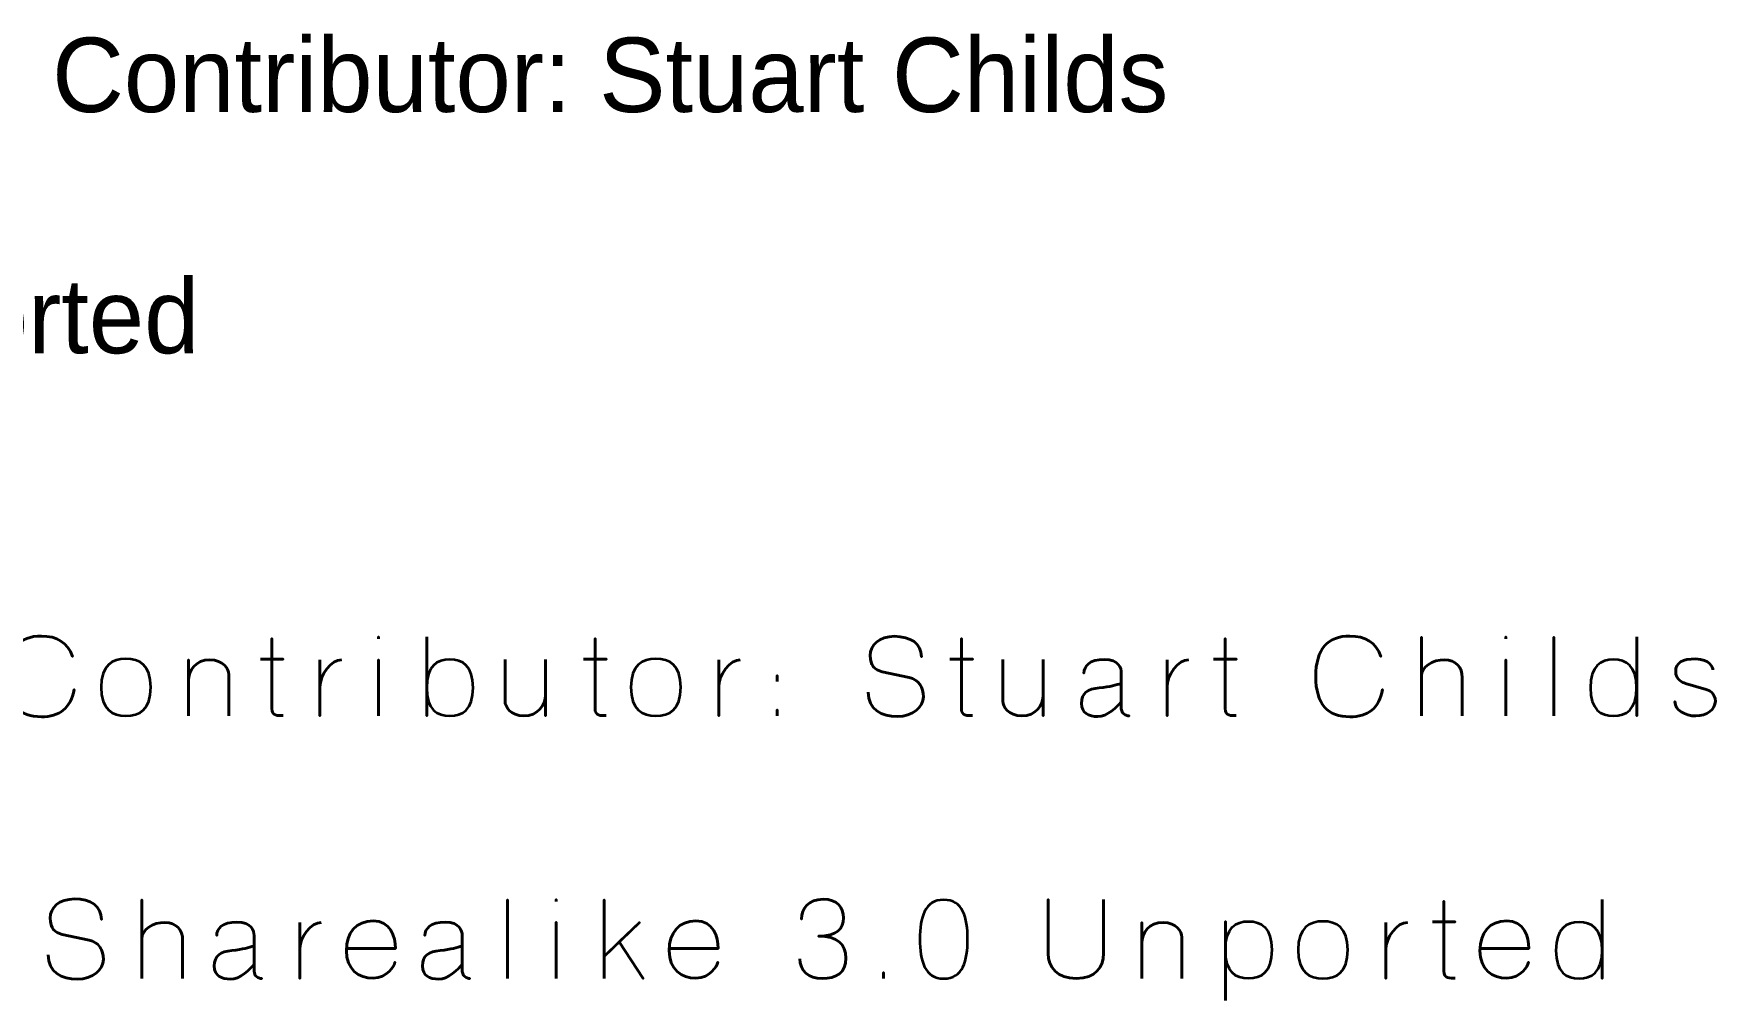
# Model space of a CAD drawing. Header units: inches. Extents: x 15 to 785, y -737 to -15.
# Drawn here: x 332.9 to 528.2, y -737.4 to -625.2 of the extents above; entities that cross this region are included whole.
import ezdxf

# ---------------------------------------------------------------- set-up
doc = ezdxf.new("R2010")
doc.units = ezdxf.units.IN
doc.header["$MEASUREMENT"] = 0
doc.layers.add('Layer 1', color=7, linetype='Continuous')

# ---------------------------------------------------------------- blocks, each defined once
blk = doc.blocks.new('block 2')
at = {"layer": 'Layer 1', "color": 35, "lineweight": 35, "true_color": 0x927753}
for points, knots in [([(333.77, -704.53), (331.24, -704.53), (329.81, -703.1), (329.81, -699.85), (329.81, -696.61), (331.24, -695.16), (333.77, -695.16), (335.57, -695.16), (336.82, -695.91), (337.38, -697.54), (336.82, -695.91), (335.57, -695.16), (333.77, -695.16), (331.24, -695.16), (329.81, -696.61), (329.81, -699.85), (329.81, -703.1), (331.24, -704.53), (333.77, -704.53), (335.85, -704.53), (337.17, -703.54), (337.58, -701.36), (337.17, -703.54), (335.85, -704.53), (333.77, -704.53)], [0, 0, 0, 0, 1, 1, 1, 2, 2, 2, 3, 3, 3, 4, 4, 4, 5, 5, 5, 6, 6, 6, 7, 7, 7, 8, 8, 8, 8]), ([(372.93, -695.49), (372.93, -695.49), (372.93, -695.26), (372.93, -695.26), (372.93, -695.26), (372.93, -695.49), (372.93, -695.49)], [0, 0, 0, 0, 1, 1, 1, 2, 2, 2, 2]), ([(378.53, -695.24), (378.53, -695.24), (378.53, -704.43), (378.53, -704.43), (378.53, -704.43), (378.53, -695.24), (378.53, -695.24)], [0, 0, 0, 0, 1, 1, 1, 2, 2, 2, 2]), ([(429.82, -701.66), (429.82, -703.7), (431.37, -704.51), (433.19, -704.51), (435.03, -704.51), (436.18, -703.35), (436.22, -702.22), (436.26, -701.1), (435.69, -700.22), (434.56, -699.97), (434.56, -699.97), (431.45, -699.3), (431.45, -699.3), (430.57, -699.11), (430.05, -698.6), (430.05, -697.41), (430.05, -696.22), (431.05, -695.19), (432.88, -695.19), (434.71, -695.19), (436.04, -696.05), (435.99, -697.56), (436.04, -696.05), (434.71, -695.19), (432.88, -695.19), (431.05, -695.19), (430.05, -696.22), (430.05, -697.41), (430.05, -698.6), (430.54, -699.1), (431.45, -699.3), (431.45, -699.3), (434.56, -699.97), (434.56, -699.97), (435.71, -700.22), (436.26, -701.1), (436.22, -702.22), (436.18, -703.35), (435.03, -704.51), (433.19, -704.51), (431.37, -704.51), (429.82, -703.7), (429.82, -701.66)], [0, 0, 0, 0, 1, 1, 1, 2, 2, 2, 3, 3, 3, 4, 4, 4, 5, 5, 5, 6, 6, 6, 7, 7, 7, 8, 8, 8, 9, 9, 9, 10, 10, 10, 11, 11, 11, 12, 12, 12, 13, 13, 13, 14, 14, 14, 14]), ([(485.76, -704.53), (483.24, -704.53), (481.8, -703.1), (481.8, -699.85), (481.8, -696.61), (483.24, -695.16), (485.76, -695.16), (487.57, -695.16), (488.81, -695.91), (489.37, -697.54), (488.81, -695.91), (487.57, -695.16), (485.76, -695.16), (483.24, -695.16), (481.8, -696.61), (481.8, -699.85), (481.8, -703.1), (483.24, -704.53), (485.76, -704.53), (487.85, -704.53), (489.17, -703.54), (489.57, -701.36), (489.17, -703.54), (487.85, -704.53), (485.76, -704.53)], [0, 0, 0, 0, 1, 1, 1, 2, 2, 2, 3, 3, 3, 4, 4, 4, 5, 5, 5, 6, 6, 6, 7, 7, 7, 8, 8, 8, 8]), ([(494.07, -704.43), (494.07, -704.43), (494.07, -695.28), (494.07, -695.28), (494.07, -695.28), (494.07, -704.43), (494.07, -704.43)], [0, 0, 0, 0, 1, 1, 1, 2, 2, 2, 2]), ([(503.87, -695.49), (503.87, -695.49), (503.87, -695.26), (503.87, -695.26), (503.87, -695.26), (503.87, -695.49), (503.87, -695.49)], [0, 0, 0, 0, 1, 1, 1, 2, 2, 2, 2]), ([(509.47, -704.43), (509.47, -704.43), (509.47, -695.28), (509.47, -695.28), (509.47, -695.28), (509.47, -704.43), (509.47, -704.43)], [0, 0, 0, 0, 1, 1, 1, 2, 2, 2, 2]), ([(519.09, -695.25), (519.09, -695.25), (519.09, -704.43), (519.09, -704.43), (519.09, -704.43), (519.09, -695.25), (519.09, -695.25)], [0, 0, 0, 0, 1, 1, 1, 2, 2, 2, 2]), ([(361.84, -704.37), (361.22, -704.41), (360.54, -704.43), (360.54, -703.58), (360.54, -702.72), (360.54, -695.45), (360.54, -695.45), (360.54, -695.45), (360.54, -702.72), (360.54, -703.58), (360.54, -704.43), (361.22, -704.41), (361.84, -704.37)], [0, 0, 0, 0, 1, 1, 1, 2, 2, 2, 3, 3, 3, 4, 4, 4, 4]), ([(399.38, -704.37), (398.76, -704.41), (398.08, -704.43), (398.08, -703.58), (398.08, -702.72), (398.08, -695.45), (398.08, -695.45), (398.08, -695.45), (398.08, -702.72), (398.08, -703.58), (398.08, -704.43), (398.76, -704.41), (399.38, -704.37)], [0, 0, 0, 0, 1, 1, 1, 2, 2, 2, 3, 3, 3, 4, 4, 4, 4]), ([(441.94, -704.37), (441.31, -704.41), (440.64, -704.43), (440.64, -703.58), (440.64, -702.72), (440.64, -695.45), (440.64, -695.45), (440.64, -695.45), (440.64, -702.72), (440.64, -703.58), (440.64, -704.43), (441.31, -704.41), (441.94, -704.37)], [0, 0, 0, 0, 1, 1, 1, 2, 2, 2, 3, 3, 3, 4, 4, 4, 4]), ([(472.57, -704.37), (471.95, -704.41), (471.27, -704.43), (471.27, -703.58), (471.27, -702.72), (471.27, -695.45), (471.27, -695.45), (471.27, -695.45), (471.27, -702.72), (471.27, -703.58), (471.27, -704.43), (471.95, -704.41), (472.57, -704.37)], [0, 0, 0, 0, 1, 1, 1, 2, 2, 2, 3, 3, 3, 4, 4, 4, 4]), ([(340.71, -701.1), (340.71, -698.54), (342.01, -697.79), (343.59, -697.79), (345.18, -697.79), (346.47, -698.54), (346.47, -701.1), (346.47, -703.68), (345.18, -704.43), (343.59, -704.43), (342.01, -704.43), (340.71, -703.68), (340.71, -701.1)], [0, 0, 0, 0, 1, 1, 1, 2, 2, 2, 3, 3, 3, 4, 4, 4, 4]), ([(340.71, -701.1), (340.71, -698.54), (342.01, -697.79), (343.59, -697.79), (345.18, -697.79), (346.47, -698.54), (346.47, -701.1), (346.47, -703.68), (345.18, -704.43), (343.59, -704.43), (342.01, -704.43), (340.71, -703.68), (340.71, -701.1)], [0, 0, 0, 0, 1, 1, 1, 2, 2, 2, 3, 3, 3, 4, 4, 4, 4]), ([(355.54, -704.43), (355.54, -704.43), (355.54, -700.19), (355.54, -699.61), (355.54, -699.02), (354.95, -697.93), (353.34, -697.92), (351.72, -697.9), (350.87, -699.16), (350.87, -700.33), (350.87, -699.16), (351.72, -697.9), (353.34, -697.92), (354.95, -697.93), (355.54, -699.02), (355.54, -699.61), (355.54, -700.19), (355.54, -704.43), (355.54, -704.43)], [0, 0, 0, 0, 1, 1, 1, 2, 2, 2, 3, 3, 3, 4, 4, 4, 5, 5, 5, 6, 6, 6, 6]), ([(350.87, -704.43), (350.87, -704.43), (350.87, -697.92), (350.87, -697.92), (350.87, -697.92), (350.87, -704.43), (350.87, -704.43)], [0, 0, 0, 0, 1, 1, 1, 2, 2, 2, 2]), ([(359.21, -697.85), (359.21, -697.85), (361.86, -697.85), (361.86, -697.85), (361.86, -697.85), (359.21, -697.85), (359.21, -697.85)], [0, 0, 0, 0, 1, 1, 1, 2, 2, 2, 2]), ([(368.62, -697.92), (367.44, -697.9), (366.09, -699.64), (366.13, -701.1), (366.09, -699.64), (367.44, -697.9), (368.62, -697.92)], [0, 0, 0, 0, 1, 1, 1, 2, 2, 2, 2]), ([(366.13, -697.92), (366.13, -697.92), (366.13, -704.43), (366.13, -704.43), (366.13, -704.43), (366.13, -697.92), (366.13, -697.92)], [0, 0, 0, 0, 1, 1, 1, 2, 2, 2, 2]), ([(372.93, -704.42), (372.93, -704.42), (372.93, -697.9), (372.93, -697.9), (372.93, -697.9), (372.93, -704.44), (372.93, -704.42)], [0, 0, 0, 0, 1, 1, 1, 2, 2, 2, 2]), ([(381.22, -697.88), (382.7, -697.88), (383.91, -698.6), (383.91, -701.16), (383.91, -703.7), (382.7, -704.43), (381.22, -704.43), (379.73, -704.43), (378.53, -703.7), (378.53, -701.16), (378.53, -698.6), (379.73, -697.88), (381.22, -697.88)], [0, 0, 0, 0, 1, 1, 1, 2, 2, 2, 3, 3, 3, 4, 4, 4, 4]), ([(381.22, -697.88), (382.7, -697.88), (383.91, -698.6), (383.91, -701.16), (383.91, -703.7), (382.7, -704.43), (381.22, -704.43), (379.73, -704.43), (378.53, -703.7), (378.53, -701.16), (378.53, -698.6), (379.73, -697.88), (381.22, -697.88)], [0, 0, 0, 0, 1, 1, 1, 2, 2, 2, 3, 3, 3, 4, 4, 4, 4]), ([(387.63, -697.89), (387.63, -697.89), (387.63, -702.15), (387.63, -702.73), (387.63, -703.31), (388.22, -704.41), (389.83, -704.42), (391.45, -704.43), (392.32, -703.17), (392.32, -702.01), (392.32, -703.17), (391.45, -704.43), (389.83, -704.42), (388.22, -704.41), (387.63, -703.31), (387.63, -702.73), (387.63, -702.15), (387.63, -697.89), (387.63, -697.89)], [0, 0, 0, 0, 1, 1, 1, 2, 2, 2, 3, 3, 3, 4, 4, 4, 5, 5, 5, 6, 6, 6, 6]), ([(392.32, -697.89), (392.32, -697.89), (392.32, -704.42), (392.32, -704.42), (392.32, -704.42), (392.32, -697.89), (392.32, -697.89)], [0, 0, 0, 0, 1, 1, 1, 2, 2, 2, 2]), ([(396.75, -697.85), (396.75, -697.85), (399.4, -697.85), (399.4, -697.85), (399.4, -697.85), (396.75, -697.85), (396.75, -697.85)], [0, 0, 0, 0, 1, 1, 1, 2, 2, 2, 2]), ([(402.26, -701.1), (402.26, -698.54), (403.57, -697.79), (405.14, -697.79), (406.73, -697.79), (408.03, -698.54), (408.03, -701.1), (408.03, -703.68), (406.73, -704.43), (405.14, -704.43), (403.57, -704.43), (402.26, -703.68), (402.26, -701.1)], [0, 0, 0, 0, 1, 1, 1, 2, 2, 2, 3, 3, 3, 4, 4, 4, 4]), ([(402.26, -701.1), (402.26, -698.54), (403.57, -697.79), (405.14, -697.79), (406.73, -697.79), (408.03, -698.54), (408.03, -701.1), (408.03, -703.68), (406.73, -704.43), (405.14, -704.43), (403.57, -704.43), (402.26, -703.68), (402.26, -701.1)], [0, 0, 0, 0, 1, 1, 1, 2, 2, 2, 3, 3, 3, 4, 4, 4, 4]), ([(414.95, -697.92), (413.77, -697.9), (412.42, -699.64), (412.46, -701.1), (412.42, -699.64), (413.77, -697.9), (414.95, -697.92)], [0, 0, 0, 0, 1, 1, 1, 2, 2, 2, 2]), ([(412.46, -697.92), (412.46, -697.92), (412.46, -704.43), (412.46, -704.43), (412.46, -704.43), (412.46, -697.92), (412.46, -697.92)], [0, 0, 0, 0, 1, 1, 1, 2, 2, 2, 2]), ([(439.31, -697.85), (439.31, -697.85), (441.96, -697.85), (441.96, -697.85), (441.96, -697.85), (439.31, -697.85), (439.31, -697.85)], [0, 0, 0, 0, 1, 1, 1, 2, 2, 2, 2]), ([(445.47, -697.89), (445.47, -697.89), (445.47, -702.15), (445.47, -702.73), (445.47, -703.31), (446.05, -704.41), (447.66, -704.42), (449.29, -704.43), (450.15, -703.17), (450.15, -702.01), (450.15, -703.17), (449.29, -704.43), (447.66, -704.42), (446.05, -704.41), (445.47, -703.31), (445.47, -702.73), (445.47, -702.15), (445.47, -697.89), (445.47, -697.89)], [0, 0, 0, 0, 1, 1, 1, 2, 2, 2, 3, 3, 3, 4, 4, 4, 5, 5, 5, 6, 6, 6, 6]), ([(450.15, -697.89), (450.15, -697.89), (450.15, -704.42), (450.15, -704.42), (450.15, -704.42), (450.15, -697.89), (450.15, -697.89)], [0, 0, 0, 0, 1, 1, 1, 2, 2, 2, 2]), ([(459.21, -703.61), (459.21, -703.61), (459.21, -699.43), (459.21, -699.43), (459.21, -698.9), (458.94, -697.88), (457.23, -697.88), (455.51, -697.88), (454.88, -698.65), (454.88, -699.45), (454.88, -698.65), (455.51, -697.88), (457.23, -697.88), (458.94, -697.88), (459.21, -698.9), (459.21, -699.43), (459.21, -699.43), (459.21, -703.61), (459.21, -703.61), (459.21, -704.37), (460.11, -704.43), (460.11, -704.43), (460.11, -704.43), (459.21, -704.37), (459.21, -703.61)], [0, 0, 0, 0, 1, 1, 1, 2, 2, 2, 3, 3, 3, 4, 4, 4, 5, 5, 5, 6, 6, 6, 7, 7, 7, 8, 8, 8, 8]), ([(467.02, -697.92), (465.84, -697.9), (464.49, -699.64), (464.53, -701.1), (464.49, -699.64), (465.84, -697.9), (467.02, -697.92)], [0, 0, 0, 0, 1, 1, 1, 2, 2, 2, 2]), ([(464.53, -697.92), (464.53, -697.92), (464.53, -704.43), (464.53, -704.43), (464.53, -704.43), (464.53, -697.92), (464.53, -697.92)], [0, 0, 0, 0, 1, 1, 1, 2, 2, 2, 2]), ([(469.94, -697.85), (469.94, -697.85), (472.59, -697.85), (472.59, -697.85), (472.59, -697.85), (469.94, -697.85), (469.94, -697.85)], [0, 0, 0, 0, 1, 1, 1, 2, 2, 2, 2]), ([(498.82, -704.43), (498.82, -704.43), (498.82, -701.13), (498.82, -699.97), (498.82, -698.82), (498.12, -697.94), (496.76, -697.92), (495.38, -697.89), (494.07, -698.73), (494.07, -699.83), (494.07, -698.73), (495.38, -697.89), (496.76, -697.92), (498.12, -697.94), (498.82, -698.82), (498.82, -699.97), (498.82, -701.13), (498.82, -704.43), (498.82, -704.43)], [0, 0, 0, 0, 1, 1, 1, 2, 2, 2, 3, 3, 3, 4, 4, 4, 5, 5, 5, 6, 6, 6, 6]), ([(503.87, -704.42), (503.87, -704.42), (503.87, -697.9), (503.87, -697.9), (503.87, -697.9), (503.87, -704.44), (503.87, -704.42)], [0, 0, 0, 0, 1, 1, 1, 2, 2, 2, 2]), ([(516.38, -697.88), (517.86, -697.88), (519.07, -698.62), (519.07, -701.16), (519.07, -703.7), (517.86, -704.43), (516.38, -704.43), (514.91, -704.43), (513.7, -703.7), (513.7, -701.16), (513.7, -698.62), (514.91, -697.88), (516.38, -697.88)], [0, 0, 0, 0, 1, 1, 1, 2, 2, 2, 3, 3, 3, 4, 4, 4, 4]), ([(516.38, -697.88), (517.86, -697.88), (519.07, -698.62), (519.07, -701.16), (519.07, -703.7), (517.86, -704.43), (516.38, -704.43), (514.91, -704.43), (513.7, -703.7), (513.7, -701.16), (513.7, -698.62), (514.91, -697.88), (516.38, -697.88)], [0, 0, 0, 0, 1, 1, 1, 2, 2, 2, 3, 3, 3, 4, 4, 4, 4]), ([(527.94, -699.09), (527.97, -698.77), (527.55, -697.88), (525.95, -697.82), (524.35, -697.78), (523.61, -698.29), (523.61, -699.26), (523.61, -700.25), (524.44, -700.56), (524.74, -700.65), (524.74, -700.65), (527.14, -701.36), (527.14, -701.36), (527.46, -701.43), (528.22, -701.78), (528.22, -702.72), (528.22, -703.66), (527.22, -704.43), (525.95, -704.43), (524.68, -704.43), (523.52, -703.76), (523.52, -702.77), (523.52, -703.76), (524.68, -704.43), (525.95, -704.43), (527.22, -704.43), (528.22, -703.66), (528.22, -702.72), (528.22, -701.78), (527.46, -701.43), (527.14, -701.36), (527.14, -701.36), (524.74, -700.65), (524.74, -700.65), (524.44, -700.56), (523.61, -700.25), (523.61, -699.26), (523.61, -698.29), (524.35, -697.78), (525.95, -697.82), (527.55, -697.88), (527.97, -698.77), (527.94, -699.09)], [0, 0, 0, 0, 1, 1, 1, 2, 2, 2, 3, 3, 3, 4, 4, 4, 5, 5, 5, 6, 6, 6, 7, 7, 7, 8, 8, 8, 9, 9, 9, 10, 10, 10, 11, 11, 11, 12, 12, 12, 13, 13, 13, 14, 14, 14, 14]), ([(419.24, -700.42), (419.24, -700.42), (419.24, -699.72), (419.24, -699.72), (419.24, -699.72), (419.24, -700.42), (419.24, -700.42)], [0, 0, 0, 0, 1, 1, 1, 2, 2, 2, 2]), ([(456.48, -704.51), (455.42, -704.47), (454.59, -704.14), (454.59, -702.97), (454.59, -701.79), (455.3, -701.3), (456.64, -701.17), (457.98, -701.04), (458.57, -700.84), (459.21, -700.66), (458.57, -700.84), (457.98, -701.04), (456.64, -701.17), (455.3, -701.3), (454.59, -701.79), (454.59, -702.97), (454.59, -704.14), (455.42, -704.47), (456.48, -704.51), (457.52, -704.55), (458.83, -703.31), (459.21, -702.77), (458.83, -703.31), (457.52, -704.55), (456.48, -704.51)], [0, 0, 0, 0, 1, 1, 1, 2, 2, 2, 3, 3, 3, 4, 4, 4, 5, 5, 5, 6, 6, 6, 7, 7, 7, 8, 8, 8, 8]), ([(419.24, -704.43), (419.24, -704.43), (419.24, -703.73), (419.24, -703.73), (419.24, -703.73), (419.24, -704.43), (419.24, -704.43)], [0, 0, 0, 0, 1, 1, 1, 2, 2, 2, 2]), ([(334.57, -732.14), (334.57, -734.18), (336.12, -734.99), (337.93, -734.99), (339.77, -734.99), (340.93, -733.83), (340.97, -732.7), (341.01, -731.58), (340.44, -730.7), (339.31, -730.45), (339.31, -730.45), (336.19, -729.78), (336.19, -729.78), (335.32, -729.59), (334.8, -729.08), (334.8, -727.89), (334.8, -726.7), (335.8, -725.67), (337.63, -725.67), (339.46, -725.67), (340.79, -726.53), (340.74, -728.04), (340.79, -726.53), (339.46, -725.67), (337.63, -725.67), (335.8, -725.67), (334.8, -726.7), (334.8, -727.89), (334.8, -729.08), (335.29, -729.58), (336.19, -729.78), (336.19, -729.78), (339.31, -730.45), (339.31, -730.45), (340.46, -730.7), (341.01, -731.58), (340.97, -732.7), (340.93, -733.83), (339.77, -734.99), (337.93, -734.99), (336.12, -734.99), (334.57, -734.18), (334.57, -732.14)], [0, 0, 0, 0, 1, 1, 1, 2, 2, 2, 3, 3, 3, 4, 4, 4, 5, 5, 5, 6, 6, 6, 7, 7, 7, 8, 8, 8, 9, 9, 9, 10, 10, 10, 11, 11, 11, 12, 12, 12, 13, 13, 13, 14, 14, 14, 14]), ([(345.43, -734.91), (345.43, -734.91), (345.43, -725.76), (345.43, -725.76), (345.43, -725.76), (345.43, -734.91), (345.43, -734.91)], [0, 0, 0, 0, 1, 1, 1, 2, 2, 2, 2]), ([(387.93, -734.91), (387.93, -734.91), (387.93, -725.76), (387.93, -725.76), (387.93, -725.76), (387.93, -734.91), (387.93, -734.91)], [0, 0, 0, 0, 1, 1, 1, 2, 2, 2, 2]), ([(393.55, -725.97), (393.55, -725.97), (393.55, -725.74), (393.55, -725.74), (393.55, -725.74), (393.55, -725.97), (393.55, -725.97)], [0, 0, 0, 0, 1, 1, 1, 2, 2, 2, 2]), ([(399.15, -734.91), (399.15, -734.91), (399.15, -732.35), (399.15, -732.35), (399.15, -732.35), (400.9, -730.65), (400.9, -730.65), (400.9, -730.65), (403.67, -734.91), (403.67, -734.91), (403.67, -734.91), (400.9, -730.65), (400.9, -730.65), (400.9, -730.65), (403.24, -728.4), (403.24, -728.4), (403.24, -728.4), (399.15, -732.35), (399.15, -732.35), (399.15, -732.35), (399.15, -725.76), (399.15, -725.76), (399.15, -725.76), (399.15, -734.91), (399.15, -734.91)], [0, 0, 0, 0, 1, 1, 1, 2, 2, 2, 3, 3, 3, 4, 4, 4, 5, 5, 5, 6, 6, 6, 7, 7, 7, 8, 8, 8, 8]), ([(421.87, -732.61), (421.87, -733.97), (422.86, -734.91), (424.48, -734.91), (426.11, -734.91), (427.23, -734.24), (427.23, -732.56), (427.23, -730.89), (426.24, -729.99), (424.03, -729.99), (426.22, -730), (426.93, -729.1), (426.93, -727.88), (426.93, -726.66), (426.31, -725.71), (424.58, -725.71), (422.87, -725.71), (422.05, -726.78), (422.05, -728), (422.05, -726.78), (422.87, -725.71), (424.58, -725.71), (426.31, -725.71), (426.93, -726.66), (426.93, -727.88), (426.93, -729.1), (426.22, -730), (424.03, -729.99), (426.24, -729.99), (427.23, -730.89), (427.23, -732.56), (427.23, -734.24), (426.11, -734.91), (424.48, -734.91), (422.86, -734.91), (421.87, -733.97), (421.87, -732.61)], [0, 0, 0, 0, 1, 1, 1, 2, 2, 2, 3, 3, 3, 4, 4, 4, 5, 5, 5, 6, 6, 6, 7, 7, 7, 8, 8, 8, 9, 9, 9, 10, 10, 10, 11, 11, 11, 12, 12, 12, 12]), ([(435.82, -730.34), (435.82, -727.83), (436.36, -725.77), (438.59, -725.77), (440.83, -725.77), (441.36, -727.83), (441.36, -730.34), (441.36, -732.87), (440.83, -734.91), (438.59, -734.91), (436.36, -734.91), (435.82, -732.87), (435.82, -730.34)], [0, 0, 0, 0, 1, 1, 1, 2, 2, 2, 3, 3, 3, 4, 4, 4, 4]), ([(435.82, -730.34), (435.82, -727.83), (436.36, -725.77), (438.59, -725.77), (440.83, -725.77), (441.36, -727.83), (441.36, -730.34), (441.36, -732.87), (440.83, -734.91), (438.59, -734.91), (436.36, -734.91), (435.82, -732.87), (435.82, -730.34)], [0, 0, 0, 0, 1, 1, 1, 2, 2, 2, 3, 3, 3, 4, 4, 4, 4]), ([(457.16, -725.74), (457.16, -725.74), (457.16, -730.48), (457.16, -732), (457.16, -733.53), (456.22, -734.91), (453.99, -734.9), (451.75, -734.86), (450.72, -733.62), (450.72, -732), (450.72, -732), (450.72, -725.74), (450.72, -725.74), (450.72, -725.74), (450.72, -732), (450.72, -732), (450.72, -733.62), (451.75, -734.86), (453.99, -734.9), (456.22, -734.91), (457.16, -733.53), (457.16, -732), (457.16, -730.48), (457.16, -725.74), (457.16, -725.74)], [0, 0, 0, 0, 1, 1, 1, 2, 2, 2, 3, 3, 3, 4, 4, 4, 5, 5, 5, 6, 6, 6, 7, 7, 7, 8, 8, 8, 8]), ([(497.99, -734.85), (497.37, -734.89), (496.69, -734.91), (496.69, -734.06), (496.69, -733.2), (496.69, -725.93), (496.69, -725.93), (496.69, -725.93), (496.69, -733.2), (496.69, -734.06), (496.69, -734.91), (497.37, -734.89), (497.99, -734.85)], [0, 0, 0, 0, 1, 1, 1, 2, 2, 2, 3, 3, 3, 4, 4, 4, 4]), ([(515.08, -725.73), (515.08, -725.73), (515.08, -734.91), (515.08, -734.91), (515.08, -734.91), (515.08, -725.73), (515.08, -725.73)], [0, 0, 0, 0, 1, 1, 1, 2, 2, 2, 2]), ([(350.18, -734.91), (350.18, -734.91), (350.18, -731.61), (350.18, -730.45), (350.18, -729.3), (349.48, -728.42), (348.12, -728.4), (346.73, -728.37), (345.43, -729.21), (345.43, -730.32), (345.43, -729.21), (346.73, -728.37), (348.12, -728.4), (349.48, -728.42), (350.18, -729.3), (350.18, -730.45), (350.18, -731.61), (350.18, -734.91), (350.18, -734.91)], [0, 0, 0, 0, 1, 1, 1, 2, 2, 2, 3, 3, 3, 4, 4, 4, 5, 5, 5, 6, 6, 6, 6]), ([(358.47, -734.09), (358.47, -734.09), (358.47, -729.91), (358.47, -729.91), (358.47, -729.38), (358.2, -728.36), (356.49, -728.36), (354.77, -728.36), (354.14, -729.13), (354.14, -729.93), (354.14, -729.13), (354.77, -728.36), (356.49, -728.36), (358.2, -728.36), (358.47, -729.38), (358.47, -729.91), (358.47, -729.91), (358.47, -734.09), (358.47, -734.09), (358.47, -734.85), (359.37, -734.91), (359.37, -734.91), (359.37, -734.91), (358.47, -734.85), (358.47, -734.09)], [0, 0, 0, 0, 1, 1, 1, 2, 2, 2, 3, 3, 3, 4, 4, 4, 5, 5, 5, 6, 6, 6, 7, 7, 7, 8, 8, 8, 8]), ([(366.28, -728.4), (365.1, -728.38), (363.75, -730.12), (363.79, -731.58), (363.75, -730.12), (365.1, -728.38), (366.28, -728.4)], [0, 0, 0, 0, 1, 1, 1, 2, 2, 2, 2]), ([(363.79, -728.4), (363.79, -728.4), (363.79, -734.91), (363.79, -734.91), (363.79, -734.91), (363.79, -728.4), (363.79, -728.4)], [0, 0, 0, 0, 1, 1, 1, 2, 2, 2, 2]), ([(374.89, -731.43), (374.89, -730.02), (374.33, -728.22), (372.31, -728.22), (370.31, -728.22), (369.2, -729.59), (369.2, -731.69), (369.2, -733.79), (370.62, -734.91), (372.31, -734.86), (374.01, -734.81), (374.75, -733.49), (374.84, -733.02), (374.75, -733.49), (374.01, -734.81), (372.31, -734.86), (370.62, -734.91), (369.2, -733.79), (369.2, -731.69), (369.2, -729.59), (370.31, -728.22), (372.31, -728.22), (374.33, -728.22), (374.89, -730.02), (374.89, -731.43), (374.89, -731.43), (369.21, -731.43), (369.21, -731.43), (369.21, -731.43), (374.89, -731.43), (374.89, -731.43)], [0, 0, 0, 0, 1, 1, 1, 2, 2, 2, 3, 3, 3, 4, 4, 4, 5, 5, 5, 6, 6, 6, 7, 7, 7, 8, 8, 8, 9, 9, 9, 10, 10, 10, 10]), ([(382.65, -734.09), (382.65, -734.09), (382.65, -729.91), (382.65, -729.91), (382.65, -729.38), (382.38, -728.36), (380.67, -728.36), (378.95, -728.36), (378.32, -729.13), (378.32, -729.93), (378.32, -729.13), (378.95, -728.36), (380.67, -728.36), (382.38, -728.36), (382.65, -729.38), (382.65, -729.91), (382.65, -729.91), (382.65, -734.09), (382.65, -734.09), (382.65, -734.85), (383.55, -734.91), (383.55, -734.91), (383.55, -734.91), (382.65, -734.85), (382.65, -734.09)], [0, 0, 0, 0, 1, 1, 1, 2, 2, 2, 3, 3, 3, 4, 4, 4, 5, 5, 5, 6, 6, 6, 7, 7, 7, 8, 8, 8, 8]), ([(393.55, -734.9), (393.55, -734.9), (393.55, -728.38), (393.55, -728.38), (393.55, -728.38), (393.55, -734.92), (393.55, -734.9)], [0, 0, 0, 0, 1, 1, 1, 2, 2, 2, 2]), ([(406.7, -731.43), (406.7, -731.43), (412.38, -731.43), (412.38, -731.43), (412.38, -730.02), (411.82, -728.22), (409.8, -728.22), (407.8, -728.22), (406.69, -729.59), (406.69, -731.69), (406.69, -733.79), (408.11, -734.91), (409.8, -734.86), (411.5, -734.81), (412.24, -733.49), (412.33, -733.02), (412.24, -733.49), (411.5, -734.81), (409.8, -734.86), (408.11, -734.91), (406.69, -733.79), (406.69, -731.69), (406.69, -729.59), (407.8, -728.22), (409.8, -728.22), (411.82, -728.22), (412.38, -730.02), (412.38, -731.43), (412.38, -731.43), (406.7, -731.43), (406.7, -731.43)], [0, 0, 0, 0, 1, 1, 1, 2, 2, 2, 3, 3, 3, 4, 4, 4, 5, 5, 5, 6, 6, 6, 7, 7, 7, 8, 8, 8, 9, 9, 9, 10, 10, 10, 10]), ([(466.25, -734.91), (466.25, -734.91), (466.25, -730.67), (466.25, -730.09), (466.25, -729.5), (465.67, -728.41), (464.06, -728.4), (462.43, -728.38), (461.58, -729.64), (461.58, -730.81), (461.58, -729.64), (462.43, -728.38), (464.06, -728.4), (465.67, -728.41), (466.25, -729.5), (466.25, -730.09), (466.25, -730.67), (466.25, -734.91), (466.25, -734.91)], [0, 0, 0, 0, 1, 1, 1, 2, 2, 2, 3, 3, 3, 4, 4, 4, 5, 5, 5, 6, 6, 6, 6]), ([(461.58, -734.91), (461.58, -734.91), (461.58, -728.4), (461.58, -728.4), (461.58, -728.4), (461.58, -734.91), (461.58, -734.91)], [0, 0, 0, 0, 1, 1, 1, 2, 2, 2, 2]), ([(471.3, -737.44), (471.3, -737.44), (471.3, -728.27), (471.3, -728.27), (471.3, -728.27), (471.3, -737.44), (471.3, -737.44)], [0, 0, 0, 0, 1, 1, 1, 2, 2, 2, 2]), ([(473.99, -734.91), (475.46, -734.91), (476.68, -734.16), (476.68, -731.58), (476.68, -729.02), (475.46, -728.27), (473.99, -728.27), (472.51, -728.27), (471.31, -729.02), (471.31, -731.58), (471.31, -734.16), (472.51, -734.91), (473.99, -734.91)], [0, 0, 0, 0, 1, 1, 1, 2, 2, 2, 3, 3, 3, 4, 4, 4, 4]), ([(473.99, -734.91), (475.46, -734.91), (476.68, -734.16), (476.68, -731.58), (476.68, -729.02), (475.46, -728.27), (473.99, -728.27), (472.51, -728.27), (471.31, -729.02), (471.31, -731.58), (471.31, -734.16), (472.51, -734.91), (473.99, -734.91)], [0, 0, 0, 0, 1, 1, 1, 2, 2, 2, 3, 3, 3, 4, 4, 4, 4]), ([(479.75, -731.58), (479.75, -729.02), (481.06, -728.27), (482.64, -728.27), (484.22, -728.27), (485.52, -729.02), (485.52, -731.58), (485.52, -734.16), (484.22, -734.91), (482.64, -734.91), (481.06, -734.91), (479.75, -734.16), (479.75, -731.58)], [0, 0, 0, 0, 1, 1, 1, 2, 2, 2, 3, 3, 3, 4, 4, 4, 4]), ([(479.75, -731.58), (479.75, -729.02), (481.06, -728.27), (482.64, -728.27), (484.22, -728.27), (485.52, -729.02), (485.52, -731.58), (485.52, -734.16), (484.22, -734.91), (482.64, -734.91), (481.06, -734.91), (479.75, -734.16), (479.75, -731.58)], [0, 0, 0, 0, 1, 1, 1, 2, 2, 2, 3, 3, 3, 4, 4, 4, 4]), ([(492.44, -728.4), (491.26, -728.38), (489.91, -730.12), (489.95, -731.58), (489.91, -730.12), (491.26, -728.38), (492.44, -728.4)], [0, 0, 0, 0, 1, 1, 1, 2, 2, 2, 2]), ([(489.95, -728.4), (489.95, -728.4), (489.95, -734.91), (489.95, -734.91), (489.95, -734.91), (489.95, -728.4), (489.95, -728.4)], [0, 0, 0, 0, 1, 1, 1, 2, 2, 2, 2]), ([(495.36, -728.33), (495.36, -728.33), (498.01, -728.33), (498.01, -728.33), (498.01, -728.33), (495.36, -728.33), (495.36, -728.33)], [0, 0, 0, 0, 1, 1, 1, 2, 2, 2, 2]), ([(500.89, -731.43), (500.89, -731.43), (506.56, -731.43), (506.56, -731.43), (506.56, -730.02), (506, -728.22), (503.98, -728.22), (501.98, -728.22), (500.87, -729.59), (500.87, -731.69), (500.87, -733.79), (502.29, -734.91), (503.98, -734.86), (505.69, -734.81), (506.42, -733.49), (506.51, -733.02), (506.42, -733.49), (505.69, -734.81), (503.98, -734.86), (502.29, -734.91), (500.87, -733.79), (500.87, -731.69), (500.87, -729.59), (501.98, -728.22), (503.98, -728.22), (506, -728.22), (506.56, -730.02), (506.56, -731.43), (506.56, -731.43), (500.89, -731.43), (500.89, -731.43)], [0, 0, 0, 0, 1, 1, 1, 2, 2, 2, 3, 3, 3, 4, 4, 4, 5, 5, 5, 6, 6, 6, 7, 7, 7, 8, 8, 8, 9, 9, 9, 10, 10, 10, 10]), ([(512.38, -728.36), (513.85, -728.36), (515.07, -729.1), (515.07, -731.64), (515.07, -734.18), (513.85, -734.91), (512.38, -734.91), (510.91, -734.91), (509.7, -734.18), (509.7, -731.64), (509.7, -729.1), (510.91, -728.36), (512.38, -728.36)], [0, 0, 0, 0, 1, 1, 1, 2, 2, 2, 3, 3, 3, 4, 4, 4, 4]), ([(512.38, -728.36), (513.85, -728.36), (515.07, -729.1), (515.07, -731.64), (515.07, -734.18), (513.85, -734.91), (512.38, -734.91), (510.91, -734.91), (509.7, -734.18), (509.7, -731.64), (509.7, -729.1), (510.91, -728.36), (512.38, -728.36)], [0, 0, 0, 0, 1, 1, 1, 2, 2, 2, 3, 3, 3, 4, 4, 4, 4]), ([(355.74, -734.99), (354.69, -734.95), (353.85, -734.62), (353.85, -733.45), (353.85, -732.27), (354.56, -731.78), (355.9, -731.65), (357.24, -731.52), (357.83, -731.32), (358.47, -731.14), (357.83, -731.32), (357.24, -731.52), (355.9, -731.65), (354.56, -731.78), (353.85, -732.27), (353.85, -733.45), (353.85, -734.62), (354.69, -734.95), (355.74, -734.99), (356.78, -735.03), (358.09, -733.79), (358.47, -733.25), (358.09, -733.79), (356.78, -735.03), (355.74, -734.99)], [0, 0, 0, 0, 1, 1, 1, 2, 2, 2, 3, 3, 3, 4, 4, 4, 5, 5, 5, 6, 6, 6, 7, 7, 7, 8, 8, 8, 8]), ([(379.92, -734.99), (378.87, -734.95), (378.03, -734.62), (378.03, -733.45), (378.03, -732.27), (378.74, -731.78), (380.08, -731.65), (381.42, -731.52), (382.02, -731.32), (382.65, -731.14), (382.02, -731.32), (381.42, -731.52), (380.08, -731.65), (378.74, -731.78), (378.03, -732.27), (378.03, -733.45), (378.03, -734.62), (378.87, -734.95), (379.92, -734.99), (380.96, -735.03), (382.27, -733.79), (382.65, -733.25), (382.27, -733.79), (380.96, -735.03), (379.92, -734.99)], [0, 0, 0, 0, 1, 1, 1, 2, 2, 2, 3, 3, 3, 4, 4, 4, 5, 5, 5, 6, 6, 6, 7, 7, 7, 8, 8, 8, 8]), ([(431.6, -734.91), (431.6, -734.91), (431.6, -734.21), (431.6, -734.21), (431.6, -734.21), (431.6, -734.91), (431.6, -734.91)], [0, 0, 0, 0, 1, 1, 1, 2, 2, 2, 2])]:
    blk.add_open_spline(points, degree=3, knots=knots, dxfattribs=at)

msp = doc.modelspace()

# ---------------------------------------------------------------- block references
at = {"layer": 'Layer 1'}
msp.add_blockref('block 2', (0, 0), dxfattribs=at)

# ---------------------------------------------------------------- texts
at = {"layer": 'Layer 1', "color": 179, "true_color": 0x231f20, "char_height": 8.636, "attachment_point": 7}
for s, insert in [('\\fEng_HelvLine Normal|b0|i0|c0|p34;\\W1;Date: 28-07-12^I^IFile Name: DRBO-32^I^IContributor: Stuart Childs^I^I^I', (24.12, -634.46)), ('\\fEng_HelvLine Normal|b0|i0|c0|p34;\\W1;License: Creative Commons Attribution Sharealike 3.0 Unported^I^I', (24.12, -664.94))]:
    msp.add_mtext(s, dxfattribs=dict(at, insert=insert))

doc.saveas('drawing.dxf')
